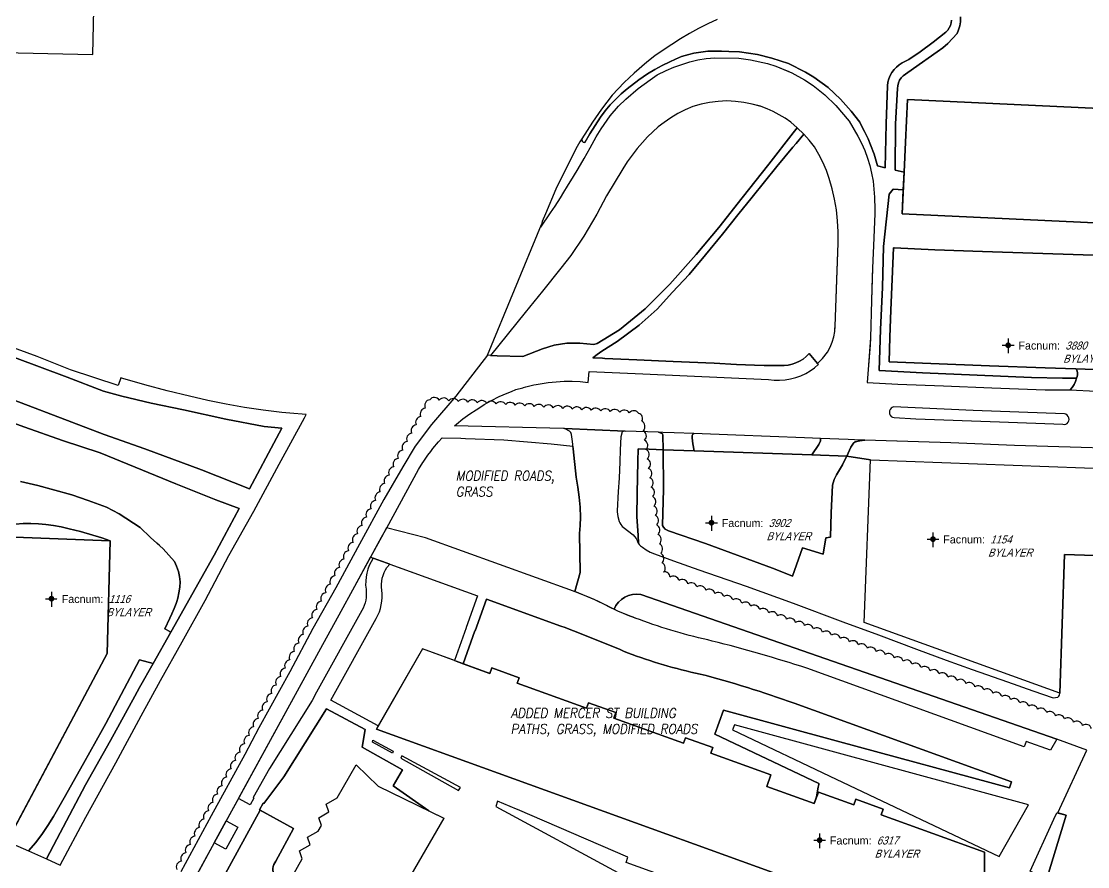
# Model space of a CAD drawing. Header units: inches. Extents: x 1273557 to 1282364, y 239587 to 246310.
# Drawn here: x 1274271 to 1274831, y 242352 to 242795 of the extents above; entities that cross this region are included whole.
import ezdxf
from ezdxf.enums import TextEntityAlignment as Align

# ---------------------------------------------------------------- set-up
doc = ezdxf.new("R2010")
doc.units = ezdxf.units.IN
doc.header["$MEASUREMENT"] = 0
doc.linetypes.add('DASHED2', pattern=[0.375, 0.25, -0.125])
doc.layers.add('BLDG-DATA', color=159, linetype='DASHED2', lineweight=30)
doc.layers.add('BLDG-NONUW-NOTUSED', color=5, linetype='Continuous', lineweight=30)
for name, color, linetype in [('BLDG-UW', 231, 'Continuous'), ('GRASS', 3, 'Continuous'), ('PATH', 253, 'Continuous'), ('PATH-ISLAND', 252, 'Continuous'), ('PRKG-DATA', 255, 'Continuous'), ('PRKG-UW', 6, 'Continuous'), ('REV-2013', 1, 'Continuous'), ('STREET-NONUW', 4, 'Continuous'), ('STREET-NONUW-ISLAND', 139, 'Continuous'), ('STREET-UW', 50, 'Continuous')]:
    doc.layers.add(name, color=color, linetype=linetype)
doc.styles.add('Revisions', font='simplex.shx', dxfattribs={"width": 0.9, "oblique": 10, "height": 25})
doc.styles.add('SS_LITE', font='FRABK.TTF', dxfattribs={"height": 16})

# ---------------------------------------------------------------- blocks, each defined once
blk = doc.blocks.new('*U1')
for p, q in [((-3.08, 0), (3.08, 0)), ((0, 3.55), (0, -4.2))]:
    blk.add_line(p, q)
at = {"const_width": 1.5}
blk.add_lwpolyline([(-0.75, 0, 1), (0.75, 0, 1)], format="xyb", close=True, dxfattribs=at)
at = {"layer": 'BLDG-DATA', "color": 1, "style": 'SS_LITE'}
blk.add_text('Facnum:', height=4.2, dxfattribs=at).set_placement((27.26, -2.25), align=Align.RIGHT)
at = {"layer": 'BLDG-DATA', "color": 7, "style": 'SS_LITE', "oblique": 20, "width": 0.9, "flags": 8}
for tag, p in [('FACNUM', (29.98, -2.25)), ('OBJECT', (28.84, -9.16))]:
    blk.add_attdef(tag, p, '', height=4.2, dxfattribs=at)
blk = doc.blocks.new('*U8')
for p, q in [((-3.08, 0), (3.08, 0)), ((0, 3.55), (0, -4.2))]:
    blk.add_line(p, q)
at = {"const_width": 1.5}
blk.add_lwpolyline([(-0.75, 0, 1), (0.75, 0, 1)], format="xyb", close=True, dxfattribs=at)
at = {"layer": 'PRKG-DATA', "color": 1, "style": 'SS_LITE'}
blk.add_text('Facnum:', height=4.2, dxfattribs=at).set_placement((27.26, -2.25), align=Align.RIGHT)
at = {"layer": 'PRKG-DATA', "color": 7, "style": 'SS_LITE', "oblique": 20, "width": 0.9, "flags": 8}
for tag, p in [('FACNUM', (29.98, -2.25)), ('OBJECT', (28.84, -9.16))]:
    blk.add_attdef(tag, p, '', height=4.2, dxfattribs=at)

msp = doc.modelspace()

# ---------------------------------------------------------------- linework, layer by layer
msp.add_lwpolyline([(1274689.68, 242365.72, -1), (1274691.18, 242365.72, -1)], format="xyb", close=True)
at = {"layer": 'BLDG-NONUW-NOTUSED'}
msp.add_lwpolyline([(1274258.55, 242827.58), (1274258.53, 242826.65), (1274254.95, 242826.73), (1274254.21, 242793.08), (1274253.9, 242779.11), (1274309.03, 242777.89), (1274310.07, 242825.1), (1274306.2, 242825.18), (1274307.03, 242863.11), (1274310.89, 242863.03), (1274310.94, 242865.22), (1274311.57, 242894.07), (1274307.74, 242894.16), (1274308, 242906.16), (1274248.92, 242907.46), (1274247.98, 242864.66), (1274247.97, 242864), (1274247.17, 242827.83)], close=True, dxfattribs=at)
at = {"layer": 'BLDG-UW'}
msp.add_lwpolyline([(1274848.57, 242749.07), (1274736.5, 242754.24), (1274735.47, 242731.96), (1274734.74, 242716.16), (1274733.74, 242694.3), (1274846, 242689.12)], dxfattribs=at)
for points in [[(1274717.1, 242565.24), (1274885.54, 242558.92), (1274883.51, 242504.59), (1274880.69, 242429.71), (1274880.38, 242421.25), (1274847.84, 242432.44), (1274850.53, 242514.5), (1274818.87, 242515.54), (1274816.5, 242442.91), (1274713.9, 242479.94), (1274717.1, 242565.24)], [(1274318.16, 242522.85), (1274268.11, 242524.7), (1274267.69, 242508.16), (1274267.05, 242482.58), (1274264.58, 242384.17), (1274264.1, 242365.06), (1274316.51, 242463.72)]]:
    msp.add_lwpolyline(points, close=True, dxfattribs=at)
at = {"layer": 'BLDG-UW', "flags": 128}
msp.add_lwpolyline([(1274722.72, 242379.08), (1274723.78, 242382.01), (1274709.41, 242387.2), (1274708.35, 242384.27), (1274689.78, 242390.98), (1274687.59, 242384.89), (1274662.69, 242393.88), (1274664.89, 242399.97), (1274633.3, 242411.37), (1274634.36, 242414.3), (1274619.99, 242419.49), (1274618.93, 242416.56), (1274582.4, 242429.75), (1274583.46, 242432.68), (1274569.09, 242437.87), (1274568.03, 242434.94), (1274531.72, 242448.05), (1274532.78, 242450.98), (1274518.41, 242456.17), (1274517.35, 242453.25), (1274481.94, 242466.03), (1274457.8, 242423.98), (1274777.19, 242308.64), (1274777.02, 242359.47)], close=True, dxfattribs=at)
msp.add_lwpolyline([(1274413.89, 242347.23), (1274418.89, 242355.95), (1274417.45, 242360.14), (1274423, 242363.36), (1274421.7, 242367.23), (1274427.2, 242370.43), (1274428.93, 242373.44), (1274427.55, 242377.43), (1274432.92, 242380.54), (1274431.51, 242384.64), (1274437.28, 242387.99), (1274447.15, 242405.18), (1274458.78, 242393.99), (1274493.14, 242377.33), (1274464.34, 242327.16)], dxfattribs=at)
at = {"layer": 'GRASS'}
for points in [[(1274636.72, 242796.22), (1274631.74, 242794), (1274626.85, 242791.57), (1274622.07, 242788.94), (1274617.41, 242786.11), (1274612.87, 242783.09), (1274608.36, 242780.22), (1274603.97, 242777.16), (1274599.73, 242773.92), (1274593.09, 242768.18), (1274587.87, 242763.13), (1274581.49, 242756.56), (1274575.97, 242749.25), (1274571.27, 242742.47), (1274565.61, 242733.68), (1274565.6, 242733.44), (1274565.83, 242732.44), (1274566.26, 242731.87), (1274567.27, 242731.81), (1274569.8, 242736.34), (1274575.42, 242745.07), (1274577.88, 242748.33), (1274580.53, 242751.45), (1274586.32, 242757.22), (1274589.45, 242759.85), (1274595.49, 242764.62), (1274600.15, 242767.73), (1274603.94, 242770.03), (1274607.83, 242772.15), (1274611.81, 242774.1), (1274614.87, 242775.53), (1274618.01, 242776.77), (1274621.72, 242777.94), (1274624.5, 242778.64), (1274631.72, 242779.7), (1274639.02, 242779.69), (1274642.86, 242779.5), (1274648.33, 242779.22), (1274657.75, 242777.9), (1274665.29, 242775.92), (1274674.15, 242773.1), (1274683.01, 242768.67), (1274687.44, 242766.03), (1274694.98, 242760.57), (1274701.38, 242754.45), (1274707.06, 242748.09), (1274711.46, 242742.41), (1274712.74, 242739.84), (1274713.94, 242737.43), (1274715.84, 242733.61), (1274717.22, 242730.54), (1274719.02, 242725.7), (1274720.79, 242719.43), (1274724.88, 242718.47), (1274725.29, 242741.51), (1274726, 242761.53), (1274726.28, 242763.37), (1274726.78, 242765.15), (1274727.5, 242766.87), (1274728.41, 242768.48), (1274729.52, 242769.97), (1274730.8, 242771.32), (1274732.23, 242772.49), (1274733.8, 242773.49), (1274737.34, 242775.19), (1274743.25, 242779.33), (1274750.05, 242784.39), (1274756.71, 242789.63), (1274757.68, 242790.66), (1274758.47, 242791.83), (1274759.06, 242793.11), (1274759.44, 242794.48), (1274759.6, 242795.89)], [(1274764.41, 242797.66), (1274764.3, 242795.02), (1274763.96, 242792.92), (1274763.37, 242790.88), (1274762.55, 242788.92), (1274760.25, 242786.23), (1274757.75, 242783.73), (1274755.06, 242781.43), (1274752.19, 242779.35), (1274739.77, 242770.52), (1274735.45, 242767.6), (1274734.24, 242766.71), (1274733.2, 242765.62), (1274732.38, 242764.36), (1274731.79, 242762.97), (1274731.46, 242761.5), (1274731.39, 242759.99), (1274730.28, 242741.58), (1274730.08, 242717.25), (1274734.74, 242716.16), (1274735.47, 242731.96), (1274736.5, 242754.24), (1274848.57, 242749.07)], [(1274846, 242689.12), (1274733.74, 242694.3), (1274734.31, 242706.82), (1274729.04, 242707.19), (1274726.91, 242704.7), (1274723.95, 242677.2), (1274723.4, 242655.75), (1274722.4, 242633.65), (1274721.74, 242612.2), (1274744.37, 242610.98), (1274773.04, 242609.74), (1274801.71, 242608.5), (1274817.89, 242608.16), (1274825.23, 242608.14), (1274825.64, 242608.98), (1274825.85, 242609.89), (1274825.86, 242610.82), (1274825.66, 242611.73), (1274825.26, 242612.58), (1274824.96, 242612.96), (1274808.88, 242613.51), (1274779.53, 242614.6), (1274748.8, 242615.86), (1274726.93, 242616.73), (1274727.26, 242629.53), (1274727.76, 242643.79), (1274728.45, 242660.06), (1274729.14, 242676.49), (1274729.62, 242676.48), (1274750.96, 242675.47), (1274775.99, 242674.6), (1274828.79, 242672.88), (1274845.28, 242672.33)], [(1274250.56, 242602.97), (1274315.01, 242578.57), (1274336.21, 242571.12), (1274366.07, 242559.93), (1274391.21, 242550.1), (1274405.31, 242576.71), (1274408.24, 242581.88), (1274398.95, 242582.79), (1274378.86, 242586.55), (1274356.63, 242591.54), (1274339.55, 242595.02), (1274324.2, 242598.58), (1274314.66, 242601.36), (1274295.61, 242608.55), (1274254.57, 242623.79)], [(1274271.08, 242553.9), (1274280.13, 242551.76), (1274289.13, 242549.41), (1274298.07, 242546.87), (1274306.57, 242543.94), (1274316.26, 242540.48), (1274322.9, 242536.88), (1274333.85, 242529.71), (1274339.27, 242524.45), (1274342.63, 242521.56), (1274345.85, 242518.51), (1274348.91, 242515.3), (1274351.81, 242511.95), (1274353, 242509.41), (1274353.9, 242506.77), (1274354.53, 242504.05), (1274354.85, 242501.28), (1274354.61, 242498.41), (1274354.17, 242495.55), (1274353.53, 242492.72), (1274353.01, 242490.97), (1274352.7, 242489.93), (1274351.68, 242487.19), (1274350.47, 242484.53), (1274349.35, 242482.13), (1274346.77, 242476.62), (1274349.41, 242475.14), (1274349.93, 242474.85), (1274372.76, 242515.27), (1274385.76, 242539.81), (1274373.55, 242544.34), (1274352.58, 242552.64), (1274331.19, 242561.5), (1274312.79, 242568.89), (1274293.04, 242575.49), (1274273.36, 242582.32), (1274253.76, 242589.38)], [(1274268.11, 242524.7), (1274318.16, 242522.85), (1274313.69, 242524.4), (1274302.49, 242527.65), (1274296.51, 242529.12), (1274292.36, 242530.08), (1274288.28, 242530.85), (1274284.42, 242531.29), (1274280.42, 242531.71), (1274276.4, 242531.9), (1274272.37, 242531.85), (1274268.35, 242531.56)]]:
    msp.add_lwpolyline(points, dxfattribs=at)
for points in [[(1274649.84, 242702.71), (1274663.78, 242720.32), (1274676.57, 242736.82), (1274678.67, 242739.5), (1274678.67, 242739.5), (1274675.31, 242742.45), (1274672.35, 242744.46), (1274669.27, 242746.3), (1274666.09, 242747.97), (1274662.83, 242749.45), (1274659.48, 242750.74), (1274655.11, 242751.86), (1274650.69, 242752.71), (1274646.23, 242753.29), (1274641.75, 242753.61), (1274637.23, 242753.29), (1274632.73, 242752.68), (1274628.28, 242751.77), (1274623.89, 242750.58), (1274619.92, 242748.89), (1274616.07, 242746.95), (1274612.36, 242744.75), (1274608.79, 242742.31), (1274605.74, 242739.93), (1274602.84, 242737.38), (1274600.09, 242734.67), (1274597.49, 242731.81), (1274594.67, 242728.55), (1274592, 242725.15), (1274589.51, 242721.63), (1274587.19, 242717.99), (1274578.67, 242703.68), (1274573.47, 242694.22), (1274566.7, 242682.56), (1274559.88, 242672.51), (1274554.64, 242665.73), (1274545, 242653.68), (1274535.83, 242642.52), (1274517.63, 242620.03), (1274521.26, 242619.79), (1274534.65, 242619.48), (1274545.07, 242623.43), (1274551.19, 242625.39), (1274557.79, 242626.52), (1274564.51, 242626.39), (1274571.86, 242625.81), (1274573.77, 242626.27), (1274585.45, 242633.45), (1274598.91, 242644.42), (1274611.91, 242657.45), (1274625.67, 242673.01), (1274637.63, 242687.12)], [(1274700.11, 242679), (1274700.13, 242684.84), (1274699.83, 242690.66), (1274699.22, 242696.45), (1274698.33, 242701.98), (1274697.1, 242707.43), (1274695.53, 242712.8), (1274693.97, 242717.12), (1274692.14, 242721.34), (1274690.07, 242725.44), (1274687.74, 242729.41), (1274684.93, 242732.95), (1274682.09, 242736.11), (1274678.13, 242731.27), (1274676.44, 242729.24), (1274667.96, 242719.09), (1274655.12, 242703.03), (1274647.44, 242693.81), (1274639.4, 242683.68), (1274630.54, 242672.83), (1274621.91, 242662.54), (1274613.31, 242653.24), (1274605.2, 242644.35), (1274595.69, 242635.92), (1274584.12, 242627.38), (1274576.1, 242622.25), (1274573.63, 242620.59), (1274571.42, 242618.79), (1274572.24, 242618.76), (1274576.54, 242618.58), (1274577.72, 242618.49), (1274594.43, 242617.65), (1274613.51, 242616.83), (1274635.06, 242615.96), (1274646.75, 242615.26), (1274656.18, 242614.88), (1274661.35, 242614.73), (1274666.55, 242614.67), (1274671.75, 242614.71), (1274673.88, 242614.93), (1274675.98, 242615.39), (1274678.01, 242616.08), (1274679.94, 242617.01), (1274681.76, 242618.15), (1274683.44, 242619.49), (1274684.95, 242621.01), (1274689.34, 242615.77), (1274690.23, 242616.73), (1274691.95, 242618.35), (1274694.56, 242621.83), (1274695.94, 242624.37), (1274697.04, 242627), (1274697.86, 242629.74), (1274698.37, 242632.55), (1274698.58, 242635.4)], [(1274820.95, 242588.04), (1274820.42, 242588.68), (1274819.72, 242589.14), (1274818.93, 242589.38), (1274771.09, 242591.21), (1274729.22, 242593), (1274728.58, 242592.77), (1274727.92, 242592.33), (1274727.42, 242591.72), (1274727.13, 242590.97), (1274727.09, 242590.18), (1274727.19, 242589.39), (1274727.52, 242588.67), (1274728.04, 242588.07), (1274728.71, 242587.65), (1274729.48, 242587.44), (1274740.93, 242586.78), (1274784.91, 242585.28), (1274818.06, 242583.92), (1274818.86, 242583.84), (1274819.64, 242584.01), (1274820.34, 242584.39), (1274820.9, 242584.96), (1274821.26, 242585.67), (1274821.4, 242586.46), (1274821.29, 242587.28)], [(1274717.1, 242565.24), (1274704.64, 242567.27), (1274704.62, 242567.08), (1274702.47, 242562.71), (1274699.35, 242557.47), (1274698.05, 242554.92), (1274697.17, 242551.95), (1274696.51, 242537.48), (1274696.18, 242524.61), (1274693.66, 242524.4), (1274692.3, 242515.72), (1274681.41, 242519.06), (1274676.15, 242504.22), (1274666.24, 242508.25), (1274665.64, 242508.46), (1274630.6, 242521.45), (1274611.21, 242527.97), (1274609.44, 242528.81), (1274608.53, 242529.86), (1274608.02, 242530.76), (1274608.5, 242549.9), (1274608.26, 242570.57), (1274600.95, 242570.88), (1274595.13, 242571.11), (1274595.09, 242564.32), (1274594.75, 242547.71), (1274594.5, 242535.31), (1274595.27, 242525.8), (1274595.41, 242521.3), (1274595.67, 242520.92), (1274596.5, 242520.13), (1274597.48, 242519.53), (1274599.43, 242518.05), (1274601.55, 242516.84), (1274603.8, 242515.91), (1274613.71, 242512.36), (1274627.12, 242507.62), (1274651.85, 242498.98), (1274676.51, 242490.11), (1274702.64, 242480.3), (1274721.26, 242473.51), (1274741.37, 242465.94), (1274756.93, 242460.2), (1274770.56, 242455.25), (1274788.96, 242448.84), (1274802.3, 242444.12), (1274812.95, 242440.43), (1274815.54, 242440.7), (1274816.03, 242441.2), (1274816.39, 242441.87), (1274816.5, 242442.91), (1274713.9, 242479.94)], [(1274304.05, 242405.89), (1274293.88, 242387.98), (1274291.21, 242383), (1274288.36, 242378.14), (1274285.35, 242373.4), (1274282.17, 242368.79), (1274278.83, 242364.34), (1274275.48, 242360.33), (1274275.26, 242360.08), (1274284.67, 242355.88), (1274290.06, 242366.19), (1274305.22, 242394.76), (1274318.2, 242417.97), (1274331.06, 242441.27), (1274333.55, 242445.85), (1274340.61, 242458.34), (1274333.56, 242460.41), (1274315.85, 242426.93), (1274314.12, 242423.82)], [(1274784.65, 242357.25), (1274784.65, 242357.25), (1274784.65, 242357.25), (1274800.12, 242384.2), (1274700.41, 242411.35), (1274645.71, 242426.25), (1274644.74, 242423.57), (1274699.19, 242397.75)], [(1274455.86, 242417.22), (1274456.03, 242418.16), (1274466.69, 242412.39), (1274466.31, 242411.32)], [(1274470.72, 242408.83), (1274500.98, 242391.74), (1274501.91, 242393.37), (1274471.14, 242409.99)], [(1274589.82, 242356.76), (1274531.82, 242381.76), (1274531.31, 242381.97), (1274521.47, 242386.21), (1274520.44, 242383.35), (1274586.53, 242347.65), (1274617.6, 242336.43), (1274619.91, 242342.81), (1274618.5, 242343.32), (1274588.84, 242354.03)], [(1274379.04, 242375.86), (1274385.11, 242372.54), (1274378.82, 242360.96), (1274372.71, 242364.31)]]:
    msp.add_lwpolyline(points, close=True, dxfattribs=at)
for points in [[(1274463.2, 242529.56), (1274463.26, 242529.67), (1274480, 242560.26), (1274482.21, 242563.85), (1274482.32, 242564.03), (1274484.82, 242567.69), (1274486.31, 242569.65), (1274486.31, 242569.65), (1274487.5, 242571.22), (1274490.35, 242574.62), (1274492.32, 242576.76), (1274502.15, 242576.56), (1274504.52, 242576.51), (1274524.67, 242575.67), (1274549.55, 242573.64), (1274561, 242572.37), (1274561.1, 242571.01), (1274562.63, 242556.2), (1274563.58, 242550.99), (1274564.29, 242545.75), (1274564.76, 242540.49), (1274565, 242535.22), (1274564.69, 242530.9), (1274564.46, 242526.55), (1274564.78, 242506.22), (1274561.96, 242496.13, 0.00121), (1274561.26, 242496.39), (1274522.46, 242510.4), (1274483.66, 242524.41)], [(1274456.15, 242513.61, 0.183088), (1274452.38, 242497.45, -0.161789), (1274450.25, 242486.23), (1274426.32, 242443.32), (1274424.13, 242438.99), (1274401.8, 242403.33), (1274393.08, 242388.06), (1274393.51, 242387.82), (1274391.59, 242384.31), (1274385.5, 242387.64), (1274420.47, 242451.49), (1274429.76, 242468.45), (1274438.27, 242484), (1274446.51, 242499.06), (1274454.75, 242514.12)], [(1274510.9, 242493.84), (1274504.9, 242477.22), (1274505, 242477.19), (1274498.77, 242459.95), (1274481.94, 242466.03), (1274458.79, 242425.7), (1274433.9, 242439.18), (1274457.77, 242481.99, 0.161789), (1274460.61, 242496.93, -0.18134), (1274463.34, 242508.85), (1274464.89, 242510.46)], [(1274811.61, 242412.94), (1274798.86, 242417.55), (1274797.84, 242414.73), (1274683.65, 242455.96, 0.015393), (1274634.12, 242470.22, -0.035555), (1274595.92, 242481.44, -0.028462), (1274582.54, 242486.87, -0.355635), (1274596.54, 242494.58), (1274814.9, 242418.68)], [(1274677.03, 242437.62, 0.022422), (1274627.69, 242452.87, -0.038082), (1274589.68, 242464.02, 0.011001), (1274554.64, 242478.05), (1274515.6, 242492.14), (1274509.6, 242475.52), (1274509.5, 242475.56), (1274503.28, 242458.33), (1274517.35, 242453.25), (1274518.41, 242456.17), (1274532.78, 242450.98), (1274531.72, 242448.05), (1274568.03, 242434.94), (1274569.09, 242437.87), (1274583.46, 242432.68), (1274582.4, 242429.75), (1274618.93, 242416.56), (1274619.99, 242419.49), (1274634.36, 242414.3), (1274633.3, 242411.37), (1274664.89, 242399.97), (1274662.69, 242393.88), (1274687.59, 242384.89), (1274688.88, 242388.47), (1274689.76, 242393.61), (1274689.99, 242394.93), (1274690.08, 242395.44), (1274635.43, 242421.34), (1274640.01, 242434.02), (1274701, 242417.41), (1274790.05, 242393.16), (1274791.21, 242396.39)], [(1274800.91, 242349.55), (1274813.4, 242376.68), (1274815, 242380.15), (1274819.85, 242378.83), (1274807.39, 242338.09, 0.109348), (1274805.34, 242312.24), (1274806.46, 242304.22), (1274785.69, 242311.73), (1274802.71, 242348.69)]]:
    msp.add_lwpolyline(points, format="xyb", close=True, dxfattribs=at)
msp.add_lwpolyline([(1274413.89, 242347.23), (1274418.89, 242355.95), (1274417.45, 242360.14), (1274423, 242363.36), (1274421.7, 242367.23), (1274427.2, 242370.43), (1274428.93, 242373.44), (1274427.55, 242377.43), (1274432.92, 242380.54), (1274431.51, 242384.64), (1274437.28, 242387.99), (1274447.15, 242405.18), (1274458.78, 242393.99), (1274485.41, 242381.08), (1274466.64, 242394.3), (1274471.45, 242402.67), (1274450.32, 242414.6), (1274451.94, 242423.75), (1274431.64, 242434.72), (1274409.27, 242398.99), (1274398.78, 242384.94), (1274398.34, 242385.18), (1274396.42, 242381.67), (1274414.4, 242371.83), (1274405.08, 242354.79), (1274404.05, 242352.92, 0.452991), (1274406.8, 242345.91)], format="xyb", dxfattribs=at)
at = {"layer": 'PATH'}
for points in [[(1274759.6, 242795.89), (1274759.44, 242794.48), (1274759.06, 242793.11), (1274758.47, 242791.83), (1274757.68, 242790.66), (1274756.71, 242789.63), (1274750.05, 242784.39), (1274743.25, 242779.33), (1274737.34, 242775.19), (1274733.8, 242773.49), (1274732.23, 242772.49), (1274730.8, 242771.32), (1274729.52, 242769.97), (1274728.41, 242768.48), (1274727.5, 242766.87), (1274726.78, 242765.15), (1274726.28, 242763.37), (1274726, 242761.53), (1274725.29, 242741.51), (1274724.88, 242718.47), (1274720.79, 242719.43), (1274719.02, 242725.7), (1274717.22, 242730.54), (1274715.84, 242733.61), (1274713.94, 242737.43), (1274712.74, 242739.84), (1274711.46, 242742.41), (1274707.06, 242748.09), (1274701.38, 242754.45), (1274694.98, 242760.57), (1274687.44, 242766.03), (1274683.01, 242768.67), (1274674.15, 242773.1), (1274665.29, 242775.92), (1274657.75, 242777.9), (1274648.33, 242779.22), (1274642.86, 242779.5), (1274639.02, 242779.69), (1274631.72, 242779.7), (1274624.5, 242778.64), (1274621.72, 242777.94), (1274618.01, 242776.77), (1274614.87, 242775.53), (1274611.81, 242774.1), (1274607.83, 242772.15), (1274603.94, 242770.03), (1274600.15, 242767.73), (1274595.49, 242764.62), (1274589.45, 242759.85), (1274586.32, 242757.22), (1274580.53, 242751.45), (1274577.88, 242748.33), (1274575.42, 242745.07), (1274569.8, 242736.34), (1274567.27, 242731.81), (1274566.26, 242731.87), (1274565.83, 242732.44), (1274565.56, 242733.61), (1274564.62, 242732.15), (1274562.57, 242728.43), (1274552.02, 242707.25), (1274546.5, 242694.27), (1274544.8, 242690.27), (1274544.11, 242687.24), (1274549.2, 242694.85), (1274551.57, 242698.4), (1274554.44, 242702.68), (1274556.25, 242705.64), (1274558.17, 242708.79), (1274561.33, 242713.97), (1274563.7, 242717.86), (1274566.93, 242723.41), (1274570.09, 242729.01), (1274573.16, 242734.65), (1274575.75, 242738.91), (1274580.44, 242745.64), (1274584.85, 242750.77), (1274588.8, 242754.47), (1274595.26, 242760.01), (1274601.46, 242764.57), (1274605.17, 242767.21), (1274609.89, 242769.52), (1274613.93, 242771.23), (1274622.27, 242773.99), (1274626.55, 242775.03), (1274630.87, 242775.83), (1274635.53, 242776.16), (1274648.03, 242775.89), (1274654.14, 242775.06), (1274663.13, 242773.1), (1274667.45, 242771.74), (1274675.82, 242768.28), (1274682.52, 242764.65), (1274687.01, 242761.63), (1274693.24, 242756.73), (1274698.92, 242751.23), (1274705.97, 242742.84), (1274710.57, 242735.04), (1274712.47, 242731.33), (1274714.14, 242727.51), (1274715.58, 242723.6), (1274716.79, 242719.62), (1274717.75, 242715.57), (1274718.47, 242711.46), (1274718.94, 242707.33), (1274719.21, 242703.08), (1274719.38, 242696.5), (1274719.39, 242694.53), (1274718.94, 242681.67), (1274718.17, 242665.77), (1274717.64, 242648.8), (1274717.15, 242629.32), (1274716, 242612.63), (1274715.85, 242612.63), (1274715.36, 242605.88), (1274731.48, 242605), (1274755.51, 242604.07), (1274780.85, 242603.11), (1274808.76, 242602), (1274821.85, 242601.94), (1274823.01, 242603.29), (1274823.98, 242604.8), (1274824.72, 242606.42), (1274825.23, 242608.14), (1274817.89, 242608.16), (1274801.71, 242608.5), (1274773.04, 242609.74), (1274744.37, 242610.98), (1274721.74, 242612.2), (1274722.4, 242633.65), (1274723.4, 242655.75), (1274723.95, 242677.2), (1274726.91, 242704.7), (1274729.04, 242707.19), (1274734.31, 242706.82), (1274734.74, 242716.16), (1274730.08, 242717.25), (1274730.28, 242741.58), (1274731.39, 242759.99), (1274731.46, 242761.5), (1274731.79, 242762.97), (1274732.38, 242764.36), (1274733.2, 242765.62), (1274734.24, 242766.71), (1274735.45, 242767.6), (1274739.77, 242770.52), (1274752.19, 242779.35), (1274755.06, 242781.43), (1274757.75, 242783.73), (1274760.25, 242786.23), (1274762.55, 242788.92), (1274763.37, 242790.88), (1274763.96, 242792.92), (1274764.3, 242795.02), (1274764.41, 242797.66)], [(1274335.53, 242296.23), (1274366.68, 242353.29), (1274420.47, 242451.49), (1274429.76, 242468.45), (1274438.27, 242484), (1274446.51, 242499.06), (1274460.57, 242524.76), (1274463.26, 242529.67), (1274480, 242560.26), (1274482.21, 242563.85), (1274482.32, 242564.03), (1274484.82, 242567.69), (1274486.31, 242569.65), (1274486.31, 242569.65), (1274487.5, 242571.22), (1274490.35, 242574.62), (1274492.32, 242576.76), (1274502.15, 242576.56), (1274504.52, 242576.51), (1274524.67, 242575.67), (1274549.55, 242573.64), (1274561, 242572.37), (1274560.91, 242573.54), (1274560.6, 242576.07), (1274560.18, 242578.58), (1274559.8, 242579.54), (1274559.2, 242580.37), (1274556.47, 242581.67), (1274556.02, 242581.7), (1274498.84, 242583.06), (1274499.82, 242583.93), (1274503.27, 242586.72), (1274506.85, 242589.34), (1274510.19, 242591.54), (1274510.48, 242591.73), (1274514.34, 242594.22), (1274518.26, 242596.45), (1274522.29, 242598.47), (1274526.43, 242600.26), (1274528.75, 242601.12), (1274531.03, 242602.12), (1274534.65, 242603.07), (1274534.96, 242603.17), (1274536.24, 242603.49), (1274540.37, 242604.58), (1274541.67, 242604.73), (1274543.75, 242605.14), (1274547.93, 242605.8), (1274552.14, 242606.24), (1274556.37, 242606.47), (1274560.61, 242606.48), (1274564.84, 242606.27), (1274569.05, 242605.85), (1274569.52, 242611.62), (1274597.66, 242610.37), (1274663.69, 242607.43), (1274666.55, 242607.14), (1274669.42, 242607.09), (1274672.28, 242607.29), (1274675.12, 242607.73), (1274677.9, 242608.42), (1274680.62, 242609.35), (1274683.25, 242610.5), (1274685.54, 242611.89), (1274687.71, 242613.46), (1274689.75, 242615.19), (1274689.82, 242615.27), (1274689.34, 242615.77), (1274689.34, 242615.77), (1274684.95, 242621.01), (1274683.44, 242619.49), (1274681.76, 242618.15), (1274679.94, 242617.01), (1274678.01, 242616.08), (1274675.98, 242615.39), (1274673.88, 242614.93), (1274671.75, 242614.71), (1274666.55, 242614.67), (1274661.35, 242614.73), (1274656.18, 242614.88), (1274646.75, 242615.26), (1274635.06, 242615.96), (1274613.51, 242616.83), (1274594.43, 242617.65), (1274577.72, 242618.49), (1274576.54, 242618.58), (1274572.24, 242618.76), (1274571.42, 242618.79), (1274573.63, 242620.59), (1274576.1, 242622.25), (1274584.12, 242627.38), (1274595.69, 242635.92), (1274605.2, 242644.35), (1274613.31, 242653.24), (1274621.91, 242662.54), (1274630.54, 242672.83), (1274639.4, 242683.68), (1274647.44, 242693.81), (1274655.12, 242703.03), (1274667.96, 242719.09), (1274676.44, 242729.24), (1274678.13, 242731.27), (1274682.09, 242736.11), (1274678.67, 242739.5), (1274676.57, 242736.82), (1274663.78, 242720.32), (1274649.84, 242702.71), (1274637.63, 242687.12), (1274625.67, 242673.01), (1274611.91, 242657.45), (1274598.91, 242644.42), (1274585.45, 242633.45), (1274573.77, 242626.27), (1274571.86, 242625.81), (1274564.51, 242626.39), (1274557.79, 242626.52), (1274551.19, 242625.39), (1274545.07, 242623.43), (1274534.65, 242619.48), (1274521.26, 242619.79), (1274517.63, 242620.03), (1274516.1, 242620.13), (1274499.47, 242598.72), (1274486.72, 242583.77), (1274478.16, 242572.42), (1274471.67, 242561.64), (1274461.69, 242544.49), (1274449.01, 242520.96), (1274436.53, 242498.06), (1274424.47, 242476.71), (1274412.37, 242454.02), (1274396.08, 242424.72), (1274388.71, 242410.61), (1274371.06, 242378.46), (1274355.2, 242349.05)], [(1274253.76, 242589.38), (1274273.36, 242582.32), (1274293.04, 242575.49), (1274312.79, 242568.89), (1274331.19, 242561.5), (1274352.58, 242552.64), (1274373.55, 242544.34), (1274385.76, 242539.81), (1274372.76, 242515.27), (1274349.93, 242474.85), (1274340.61, 242458.34), (1274333.55, 242445.85), (1274331.06, 242441.27), (1274318.2, 242417.97), (1274305.22, 242394.76), (1274290.06, 242366.19), (1274284.67, 242355.88), (1274291.83, 242352.68), (1274305.25, 242377.77), (1274321.15, 242406.26), (1274334.38, 242430.97), (1274344.52, 242449.44), (1274355.89, 242469.73), (1274367.99, 242491.49), (1274380.42, 242515.02), (1274393.43, 242538.33), (1274406.75, 242562.94), (1274420.07, 242587.36), (1274421, 242588.98), (1274412.47, 242589.78), (1274408.11, 242590.18), (1274398.34, 242591.33), (1274388.61, 242592.76), (1274378.93, 242594.47), (1274369.3, 242596.45), (1274359.73, 242598.71), (1274347.98, 242601.49), (1274336.31, 242604.59), (1274324.72, 242607.99), (1274323.72, 242608.36), (1274322.22, 242604.26), (1274297.26, 242612.54), (1274279.73, 242619.39), (1274262.11, 242626.02)], [(1274839.44, 242571.42), (1274827.65, 242571.67), (1274792.77, 242572.81), (1274759.33, 242574.18), (1274714.11, 242575.6), (1274711.46, 242575.26), (1274709.08, 242574.63), (1274708.24, 242573.93), (1274706.9, 242571.9), (1274704.71, 242567.27), (1274704.71, 242567.27), (1274704.71, 242567.26), (1274717.1, 242565.24), (1274717.1, 242565.24), (1274885.54, 242558.92)], [(1274373.81, 242339.31), (1274396.86, 242381.43), (1274396.42, 242381.67), (1274398.34, 242385.18), (1274398.78, 242384.94), (1274409.27, 242398.99), (1274431.64, 242434.72), (1274451.94, 242423.75), (1274450.32, 242414.6), (1274471.45, 242402.67), (1274466.64, 242394.3), (1274485.41, 242381.08), (1274493.14, 242377.33), (1274472.09, 242340.67)]]:
    msp.add_lwpolyline(points, dxfattribs=at)
for points in [[(1274608.11, 242578.2), (1274607.92, 242578.84), (1274607.2, 242579.26), (1274605.85, 242579.69), (1274588.41, 242580.37), (1274586.86, 242579.97), (1274586.09, 242577.33), (1274585.69, 242570.57), (1274585.52, 242564.28), (1274585.15, 242555.58), (1274584.68, 242548.6), (1274584.23, 242538.53), (1274584.27, 242538.02), (1274584.6, 242535.47), (1274585.16, 242532.97), (1274585.54, 242532.17), (1274586.03, 242531.35), (1274586.61, 242530.59), (1274587.26, 242529.89), (1274592.5, 242525.99), (1274593.37, 242525.09), (1274594.08, 242524.05), (1274594.6, 242522.92), (1274595.03, 242521.86), (1274595.27, 242521.5), (1274595.4, 242521.59), (1274595.27, 242525.8), (1274594.5, 242535.31), (1274594.75, 242547.71), (1274595.09, 242564.32), (1274595.13, 242571.11), (1274600.95, 242570.88), (1274608.26, 242570.57)], [(1274690.08, 242573.35), (1274690.86, 242575.19), (1274690.94, 242575.95), (1274690.82, 242576.46), (1274682.49, 242576.78), (1274646.52, 242578.28), (1274624.5, 242579.02), (1274623.86, 242578.74), (1274623.56, 242578.01), (1274623.49, 242576.8), (1274623.98, 242573.72), (1274624.57, 242570.02), (1274686.36, 242567.9)]]:
    msp.add_lwpolyline(points, close=True, dxfattribs=at)
for points in [[(1274800.91, 242349.55), (1274813.4, 242376.68), (1274815, 242380.15), (1274815.49, 242380.01), (1274830.67, 242412.99), (1274814.9, 242418.68), (1274811.61, 242412.94), (1274798.86, 242417.55), (1274797.84, 242414.73), (1274683.65, 242455.96, 0.015393), (1274634.12, 242470.22, -0.035555), (1274595.92, 242481.44, -0.037203), (1274578.56, 242488.84, 0.030564), (1274561.26, 242496.39), (1274522.46, 242510.4), (1274483.66, 242524.41), (1274463.2, 242529.56), (1274460.57, 242524.76), (1274454.75, 242514.12), (1274510.9, 242493.84), (1274504.9, 242477.22), (1274505, 242477.19), (1274498.77, 242459.95), (1274503.28, 242458.33), (1274509.5, 242475.56), (1274509.6, 242475.52), (1274515.6, 242492.14), (1274554.64, 242478.05, -0.011001), (1274589.68, 242464.02, 0.038082), (1274627.69, 242452.87, -0.022422), (1274677.03, 242437.62), (1274791.21, 242396.39), (1274790.05, 242393.16), (1274701, 242417.41), (1274640.01, 242434.02), (1274635.43, 242421.34), (1274690.08, 242395.44), (1274689.99, 242394.93), (1274689.76, 242393.61), (1274688.88, 242388.47), (1274689.78, 242390.98), (1274708.35, 242384.27), (1274709.41, 242387.2), (1274723.78, 242382.01), (1274722.72, 242379.08), (1274777.02, 242359.47), (1274777.19, 242308.64)], [(1274777.19, 242308.64), (1274457.8, 242423.98), (1274458.79, 242425.7), (1274458.79, 242425.7), (1274433.9, 242439.18), (1274457.77, 242481.99, 0.161789), (1274460.61, 242496.93, -0.18134), (1274463.34, 242508.85), (1274464.89, 242510.46), (1274456.15, 242513.61, 0.183088), (1274452.38, 242497.45, -0.161789), (1274450.25, 242486.23), (1274426.32, 242443.32), (1274424.13, 242438.99), (1274401.8, 242403.33), (1274393.08, 242388.06), (1274393.51, 242387.82), (1274391.59, 242384.31), (1274385.5, 242387.64), (1274379.04, 242375.86), (1274385.11, 242372.54), (1274378.82, 242360.96), (1274372.71, 242364.31), (1274364.84, 242349.91)]]:
    msp.add_lwpolyline(points, format="xyb", dxfattribs=at)
at = {"layer": 'PATH-ISLAND'}
msp.add_lwpolyline([(1274254.57, 242623.79), (1274295.61, 242608.55), (1274314.66, 242601.36), (1274324.2, 242598.58), (1274339.55, 242595.02), (1274356.63, 242591.54), (1274378.86, 242586.55), (1274398.95, 242582.79), (1274408.24, 242581.88), (1274405.31, 242576.71), (1274391.21, 242550.1), (1274366.07, 242559.93), (1274336.21, 242571.12), (1274315.01, 242578.57), (1274250.56, 242602.97)], dxfattribs=at)
for points in [[(1274784.65, 242357.25), (1274784.65, 242357.25), (1274784.65, 242357.25), (1274800.12, 242384.2), (1274700.41, 242411.35), (1274645.71, 242426.25), (1274644.74, 242423.57), (1274699.19, 242397.75)], [(1274455.86, 242417.22), (1274456.03, 242418.16), (1274466.69, 242412.39), (1274466.31, 242411.32)], [(1274470.72, 242408.83), (1274500.98, 242391.74), (1274501.91, 242393.37), (1274471.14, 242409.99)], [(1274589.82, 242356.76), (1274531.82, 242381.76), (1274531.31, 242381.97), (1274521.47, 242386.21), (1274520.44, 242383.35), (1274586.53, 242347.65), (1274617.6, 242336.43), (1274619.91, 242342.81), (1274618.5, 242343.32), (1274588.84, 242354.03)]]:
    msp.add_lwpolyline(points, close=True, dxfattribs=at)
at = {"layer": 'PRKG-UW'}
msp.add_lwpolyline([(1274845.28, 242672.33), (1274828.79, 242672.88), (1274775.99, 242674.6), (1274750.96, 242675.47), (1274729.62, 242676.48), (1274729.14, 242676.49), (1274728.45, 242660.06), (1274727.76, 242643.79), (1274727.26, 242629.53), (1274726.93, 242616.73), (1274748.8, 242615.86), (1274779.53, 242614.6), (1274808.88, 242613.51), (1274824.96, 242612.96), (1274844.4, 242612.27)], dxfattribs=at)
msp.add_lwpolyline([(1274697.17, 242551.95), (1274698.05, 242554.92), (1274699.35, 242557.47), (1274702.47, 242562.71), (1274704.62, 242567.08), (1274704.64, 242567.27), (1274686.36, 242567.9), (1274624.57, 242570.02), (1274608.26, 242570.57), (1274608.5, 242549.9), (1274608.02, 242530.76), (1274608.53, 242529.86), (1274609.44, 242528.81), (1274611.21, 242527.97), (1274630.6, 242521.45), (1274665.64, 242508.46), (1274666.24, 242508.25), (1274676.15, 242504.22), (1274681.41, 242519.06), (1274692.3, 242515.72), (1274693.66, 242524.4), (1274696.18, 242524.61), (1274696.51, 242537.48)], close=True, dxfattribs=at)
at = {"layer": 'REV-2013'}
for points in [[(1274833.13, 242424.25, 0.520567), (1274828.42, 242425.93, 0.520567), (1274823.71, 242427.62, 0.520567), (1274819.01, 242429.31, 0.520567), (1274814.3, 242431, 0.520567), (1274809.6, 242432.69, 0.520567), (1274804.89, 242434.38, 0.520567), (1274800.18, 242436.07, 0.520567), (1274795.48, 242437.76, 0.520567), (1274790.77, 242439.45, 0.520567), (1274786.07, 242441.14, 0.520567), (1274781.36, 242442.83, 0.520567), (1274776.65, 242444.52, 0.520567), (1274771.95, 242446.21, 0.520567), (1274767.24, 242447.89, 0.520567), (1274762.54, 242449.58, 0.520567), (1274757.83, 242451.27, 0.520567), (1274753.12, 242452.96, 0.520567), (1274748.42, 242454.65, 0.520567), (1274743.71, 242456.34, 0.520567), (1274739.01, 242458.03, 0.520567), (1274734.3, 242459.72, 0.520567), (1274729.59, 242461.41, 0.520567), (1274724.89, 242463.1, 0.520567), (1274720.18, 242464.79, 0.520567), (1274715.48, 242466.48, 0.520567), (1274710.77, 242468.17, 0.520567), (1274706.06, 242469.85, 0.520567), (1274701.36, 242471.54, 0.520567), (1274696.65, 242473.23, 0.520567), (1274691.95, 242474.92, 0.520567), (1274687.24, 242476.61, 0.520567), (1274682.53, 242478.3, 0.520567), (1274677.83, 242479.99, 0.520567), (1274673.12, 242481.68, 0.520567), (1274668.42, 242483.37, 0.520567), (1274663.71, 242485.06, 0.520567), (1274659, 242486.75, 0.520567), (1274654.3, 242488.44, 0.520567), (1274649.59, 242490.13, 0.520567), (1274644.89, 242491.81, 0.520567), (1274640.18, 242493.5, 0.520567), (1274635.47, 242495.19, 0.520567), (1274630.77, 242496.88, 0.520567), (1274626.06, 242498.57, 0.520567), (1274621.36, 242500.26, 0.520567), (1274616.65, 242501.95, 0.520567), (1274611.94, 242503.64, 0.520567), (1274608.5, 242506.36, 0.520567), (1274607.79, 242511.31, 0.520567), (1274607.08, 242516.26, 0.520567), (1274606.37, 242521.21, 0.520567), (1274605.66, 242526.16, 0.520567), (1274604.95, 242531.11, 0.520567), (1274604.24, 242536.06, 0.520567), (1274603.53, 242541.01, 0.520567), (1274602.82, 242545.95, 0.520567), (1274602.11, 242550.9, 0.520567), (1274601.4, 242555.85, 0.520567), (1274600.69, 242560.8, 0.520567), (1274599.98, 242565.75, 0.520567), (1274599.27, 242570.7, 0.520567), (1274598.55, 242575.65, 0.520567), (1274597.84, 242580.6, 0.520567), (1274597.13, 242585.55, 0.520567), (1274595.56, 242589.57, 0.520567), (1274590.57, 242589.9, 0.520567), (1274585.59, 242590.24, 0.520567), (1274580.6, 242590.57, 0.520567), (1274575.61, 242590.9, 0.520567), (1274570.62, 242591.24, 0.520567), (1274565.63, 242591.57, 0.520567), (1274560.64, 242591.9, 0.520567), (1274555.65, 242592.24, 0.520567), (1274550.66, 242592.57, 0.520567), (1274545.67, 242592.9, 0.520567), (1274540.69, 242593.24, 0.520567), (1274535.7, 242593.57, 0.520567), (1274530.71, 242593.9, 0.520567), (1274525.72, 242594.24, 0.520567), (1274520.73, 242594.57, 0.520567), (1274515.74, 242594.91, 0.520567), (1274510.75, 242595.24, 0.520567), (1274505.76, 242595.57, 0.520567), (1274500.78, 242595.91, 0.520567), (1274495.79, 242596.24, 0.520567), (1274490.8, 242596.57, 0.520567), (1274485.86, 242596.82, 0.520567), (1274483.49, 242592.41, 0.520567), (1274481.12, 242588.01, 0.520567), (1274478.75, 242583.61, 0.520567), (1274476.38, 242579.21, 0.520567), (1274474.01, 242574.8, 0.520567), (1274471.63, 242570.4, 0.520567), (1274469.26, 242566, 0.520567), (1274466.89, 242561.6, 0.520567), (1274464.52, 242557.19, 0.520567), (1274462.15, 242552.79, 0.520567), (1274459.78, 242548.39, 0.520567), (1274457.41, 242543.99, 0.520567), (1274455.04, 242539.59, 0.520567), (1274452.67, 242535.18, 0.520567), (1274450.3, 242530.78, 0.520567), (1274447.93, 242526.38, 0.520567), (1274445.56, 242521.98, 0.520567), (1274443.19, 242517.57, 0.520567), (1274440.82, 242513.17, 0.520567), (1274438.45, 242508.77, 0.520567), (1274436.08, 242504.37, 0.520567), (1274433.71, 242499.96, 0.520567), (1274431.34, 242495.56, 0.520567), (1274428.96, 242491.16, 0.520567), (1274426.59, 242486.76, 0.520567), (1274424.22, 242482.36, 0.520567), (1274421.85, 242477.95, 0.520567), (1274419.48, 242473.55, 0.520567), (1274417.11, 242469.15, 0.520567), (1274414.74, 242464.75, 0.520567), (1274412.37, 242460.34, 0.520567), (1274410, 242455.94, 0.520567), (1274407.63, 242451.54, 0.520567), (1274405.26, 242447.14, 0.520567), (1274402.89, 242442.73, 0.520567), (1274400.52, 242438.33, 0.520567), (1274398.15, 242433.93, 0.520567), (1274395.78, 242429.53, 0.520567), (1274393.41, 242425.13, 0.520567), (1274391.04, 242420.72, 0.520567), (1274388.66, 242416.32, 0.520567), (1274386.29, 242411.92, 0.520567), (1274383.92, 242407.52, 0.520567), (1274381.55, 242403.11, 0.520567), (1274379.18, 242398.71, 0.520567), (1274376.81, 242394.31, 0.520567), (1274374.44, 242389.91, 0.520567), (1274372.07, 242385.5, 0.520567), (1274369.7, 242381.1, 0.520567), (1274367.33, 242376.7, 0.520567), (1274364.96, 242372.3, 0.520567), (1274362.59, 242367.9, 0.520567), (1274360.22, 242363.49, 0.520567), (1274357.85, 242359.09, 0.520567), (1274355.48, 242354.69, 0.520567), (1274353.11, 242350.29, 0.520567)], [(1274561.96, 242496.13, 0.00121), (1274561.26, 242496.39)]]:
    msp.add_lwpolyline(points, format="xyb", dxfattribs=at)
at = {"layer": 'STREET-NONUW'}
msp.add_lwpolyline([(1274839.44, 242571.42), (1274827.65, 242571.67), (1274792.77, 242572.81), (1274759.33, 242574.18), (1274725.31, 242575.25), (1274725.31, 242575.25), (1274714.11, 242575.6), (1274712.06, 242575.66), (1274705.42, 242575.91), (1274690.82, 242576.46), (1274682.49, 242576.78), (1274646.52, 242578.28), (1274624.5, 242579.02), (1274614.17, 242579.37), (1274608.2, 242579.6), (1274605.85, 242579.69), (1274588.41, 242580.37), (1274556.47, 242581.67), (1274556.02, 242581.7), (1274498.84, 242583.06), (1274499.82, 242583.93), (1274503.27, 242586.72), (1274506.85, 242589.34), (1274510.19, 242591.54), (1274510.48, 242591.73), (1274514.34, 242594.22), (1274518.26, 242596.45), (1274522.29, 242598.47), (1274526.43, 242600.26), (1274528.75, 242601.12), (1274531.03, 242602.12), (1274534.65, 242603.07), (1274534.96, 242603.17), (1274536.24, 242603.49), (1274540.37, 242604.58), (1274541.67, 242604.73), (1274543.75, 242605.14), (1274547.93, 242605.8), (1274552.14, 242606.24), (1274556.37, 242606.47), (1274560.61, 242606.48), (1274564.84, 242606.27), (1274569.05, 242605.85), (1274569.52, 242611.62), (1274597.66, 242610.37), (1274663.69, 242607.43), (1274666.55, 242607.14), (1274669.42, 242607.09), (1274672.28, 242607.29), (1274672.28, 242607.29), (1274675.12, 242607.73), (1274677.9, 242608.42), (1274680.62, 242609.35), (1274683.25, 242610.5), (1274685.54, 242611.89), (1274687.71, 242613.46), (1274689.75, 242615.19), (1274689.82, 242615.27), (1274689.34, 242615.77), (1274689.34, 242615.77), (1274690.23, 242616.73), (1274691.95, 242618.35), (1274694.56, 242621.83), (1274695.94, 242624.37), (1274697.04, 242627), (1274697.86, 242629.74), (1274698.37, 242632.55), (1274698.46, 242633.81), (1274698.58, 242635.4), (1274699.44, 242659.81), (1274700.11, 242679), (1274700.13, 242684.84), (1274699.83, 242690.66), (1274699.22, 242696.45), (1274698.33, 242701.98), (1274697.1, 242707.43), (1274695.53, 242712.8), (1274693.97, 242717.12), (1274692.14, 242721.34), (1274690.07, 242725.44), (1274687.74, 242729.41), (1274684.93, 242732.95), (1274682.09, 242736.11), (1274678.67, 242739.5), (1274675.31, 242742.45), (1274672.35, 242744.46), (1274669.27, 242746.3), (1274666.09, 242747.97), (1274662.83, 242749.45), (1274659.75, 242750.64), (1274659.77, 242750.67), (1274655.11, 242751.86), (1274650.69, 242752.71), (1274646.23, 242753.29), (1274641.75, 242753.61), (1274637.23, 242753.29), (1274632.73, 242752.68), (1274628.28, 242751.77), (1274623.89, 242750.58), (1274619.92, 242748.89), (1274616.07, 242746.95), (1274612.36, 242744.75), (1274608.79, 242742.31), (1274605.74, 242739.93), (1274602.84, 242737.38), (1274600.09, 242734.67), (1274597.49, 242731.81), (1274594.67, 242728.55), (1274592, 242725.15), (1274589.51, 242721.63), (1274587.19, 242717.99), (1274578.67, 242703.68), (1274573.47, 242694.22), (1274566.7, 242682.56), (1274559.88, 242672.51), (1274554.64, 242665.73), (1274545, 242653.68), (1274535.83, 242642.52), (1274517.63, 242620.03), (1274516.1, 242620.13), (1274544.46, 242688.76), (1274544.11, 242687.24), (1274549.2, 242694.85), (1274551.57, 242698.4), (1274554.44, 242702.68), (1274556.25, 242705.64), (1274558.17, 242708.79), (1274561.33, 242713.97), (1274563.7, 242717.86), (1274566.93, 242723.41), (1274570.09, 242729.01), (1274573.16, 242734.65), (1274575.75, 242738.91), (1274580.44, 242745.64), (1274584.85, 242750.77), (1274588.8, 242754.47), (1274595.26, 242760.01), (1274601.46, 242764.57), (1274605.17, 242767.21), (1274609.89, 242769.52), (1274613.93, 242771.23), (1274622.27, 242773.99), (1274626.55, 242775.03), (1274630.87, 242775.83), (1274635.53, 242776.16), (1274648.03, 242775.89), (1274654.14, 242775.06), (1274663.13, 242773.1), (1274667.45, 242771.74), (1274674.25, 242768.93), (1274675.82, 242768.28), (1274682.52, 242764.65), (1274687.01, 242761.63), (1274693.24, 242756.73), (1274698.92, 242751.23), (1274705.97, 242742.84), (1274710.57, 242735.04), (1274712.47, 242731.33), (1274714.14, 242727.51), (1274715.58, 242723.6), (1274716.79, 242719.62), (1274717.75, 242715.57), (1274718.47, 242711.46), (1274718.94, 242707.33), (1274719.21, 242703.08), (1274719.38, 242696.5), (1274719.39, 242694.53), (1274718.94, 242681.67), (1274718.17, 242665.77), (1274718.03, 242661.16), (1274717.64, 242648.8), (1274717.15, 242629.32), (1274716.89, 242625.56), (1274716, 242612.63), (1274715.85, 242612.63), (1274715.36, 242605.88), (1274731.48, 242605), (1274755.51, 242604.07), (1274780.85, 242603.11), (1274808.76, 242602), (1274821.93, 242601.94), (1274835.36, 242601.21)], dxfattribs=at)
at = {"layer": 'STREET-NONUW-ISLAND'}
msp.add_lwpolyline([(1274820.95, 242588.04), (1274820.42, 242588.68), (1274819.72, 242589.14), (1274818.93, 242589.38), (1274771.09, 242591.21), (1274729.22, 242593), (1274728.58, 242592.77), (1274727.92, 242592.33), (1274727.42, 242591.72), (1274727.13, 242590.97), (1274727.09, 242590.18), (1274727.19, 242589.39), (1274727.52, 242588.67), (1274728.04, 242588.07), (1274728.71, 242587.65), (1274729.48, 242587.44), (1274740.93, 242586.78), (1274784.91, 242585.28), (1274818.06, 242583.92), (1274818.86, 242583.84), (1274819.64, 242584.01), (1274820.34, 242584.39), (1274820.9, 242584.96), (1274821.26, 242585.67), (1274821.4, 242586.46), (1274821.29, 242587.28)], close=True, dxfattribs=at)
at = {"layer": 'STREET-UW'}
for points in [[(1274824.96, 242612.96), (1274825.26, 242612.58), (1274825.66, 242611.73), (1274825.86, 242610.82), (1274825.85, 242609.89), (1274825.64, 242608.98), (1274825.23, 242608.14), (1274824.72, 242606.42), (1274823.98, 242604.8), (1274823.01, 242603.29), (1274821.85, 242601.94), (1274821.93, 242601.94), (1274835.36, 242601.21), (1274845.37, 242600.44), (1274843.93, 242601.82), (1274842.8, 242604.21), (1274842.68, 242606.08), (1274842.81, 242607.19), (1274843.01, 242608.88), (1274844.05, 242611.63), (1274844.4, 242612.27)], [(1274623.49, 242576.8), (1274623.56, 242578.01), (1274623.86, 242578.74), (1274624.5, 242579.02), (1274614.17, 242579.37), (1274608.2, 242579.6), (1274605.85, 242579.69), (1274607.2, 242579.26), (1274607.92, 242578.84), (1274608.11, 242578.2), (1274608.26, 242570.57), (1274624.57, 242570.02), (1274623.98, 242573.72)], [(1274708.24, 242573.93), (1274709.08, 242574.63), (1274711.46, 242575.26), (1274714.11, 242575.6), (1274712.06, 242575.66), (1274705.42, 242575.91), (1274690.82, 242576.46), (1274690.94, 242575.95), (1274690.86, 242575.19), (1274690.08, 242573.35), (1274686.36, 242567.9), (1274704.71, 242567.27), (1274706.9, 242571.9)]]:
    msp.add_lwpolyline(points, close=True, dxfattribs=at)
for points in [[(1274807.39, 242338.09), (1274819.85, 242378.83), (1274815.49, 242380.01), (1274815.49, 242380.01), (1274830.67, 242412.99), (1274814.9, 242418.68), (1274596.54, 242494.58, 0.355635), (1274582.54, 242486.87, -0.008732), (1274578.56, 242488.84, 0.029353), (1274561.96, 242496.13), (1274564.78, 242506.22), (1274564.46, 242526.55), (1274564.69, 242530.9), (1274565, 242535.22), (1274564.76, 242540.49), (1274564.29, 242545.75), (1274563.58, 242550.99), (1274562.63, 242556.2), (1274561.1, 242571.01), (1274561, 242572.37), (1274560.91, 242573.54), (1274560.6, 242576.07), (1274560.18, 242578.58), (1274559.8, 242579.54), (1274559.2, 242580.37), (1274556.47, 242581.67), (1274588.41, 242580.37), (1274586.86, 242579.97), (1274586.09, 242577.33), (1274585.69, 242570.57), (1274585.52, 242564.28), (1274585.15, 242555.58), (1274584.68, 242548.6), (1274584.23, 242538.53), (1274584.27, 242538.02), (1274584.6, 242535.47), (1274585.16, 242532.97), (1274585.54, 242532.17), (1274586.03, 242531.35), (1274586.61, 242530.59), (1274586.82, 242530.37), (1274587.26, 242529.89), (1274592.5, 242525.99), (1274593.37, 242525.09), (1274594.08, 242524.05), (1274594.6, 242522.92), (1274595.03, 242521.86), (1274595.67, 242520.92), (1274596.5, 242520.13), (1274597.48, 242519.53), (1274599.43, 242518.05), (1274601.55, 242516.84), (1274603.8, 242515.91), (1274613.71, 242512.36), (1274627.12, 242507.62), (1274651.85, 242498.98), (1274676.51, 242490.11), (1274702.64, 242480.3), (1274721.26, 242473.51), (1274741.37, 242465.94), (1274756.93, 242460.2), (1274770.56, 242455.25), (1274788.96, 242448.84), (1274802.3, 242444.12), (1274812.95, 242440.43), (1274815.54, 242440.7), (1274816.03, 242441.2), (1274816.39, 242441.87), (1274816.5, 242442.91), (1274818.87, 242515.54), (1274850.53, 242514.5)], [(1274406.8, 242345.91, -0.452991), (1274404.05, 242352.92), (1274405.08, 242354.79), (1274414.4, 242371.83), (1274396.86, 242381.43), (1274373.81, 242339.31)]]:
    msp.add_lwpolyline(points, format="xyb", dxfattribs=at)
for points in [[(1274264.1, 242365.06), (1274275.26, 242360.08), (1274275.48, 242360.33), (1274278.83, 242364.34), (1274282.17, 242368.79), (1274285.35, 242373.4), (1274288.36, 242378.14), (1274291.21, 242383), (1274293.88, 242387.98), (1274304.05, 242405.89), (1274314.12, 242423.82), (1274315.85, 242426.93), (1274333.56, 242460.41), (1274340.61, 242458.34), (1274349.93, 242474.85), (1274346.77, 242476.62), (1274349.35, 242482.13), (1274350.47, 242484.53), (1274351.68, 242487.19), (1274352.7, 242489.93), (1274353.01, 242490.97), (1274353.53, 242492.72), (1274354.17, 242495.55), (1274354.61, 242498.41), (1274354.85, 242501.28), (1274354.53, 242504.05), (1274353.9, 242506.77), (1274353, 242509.41), (1274351.81, 242511.95), (1274348.91, 242515.3), (1274345.85, 242518.51), (1274343.97, 242520.29), (1274342.63, 242521.56), (1274339.27, 242524.45), (1274333.85, 242529.71), (1274322.9, 242536.88), (1274316.26, 242540.48), (1274306.57, 242543.94), (1274298.07, 242546.87), (1274289.13, 242549.41), (1274280.13, 242551.76), (1274271.08, 242553.9)], [(1274268.35, 242531.56), (1274272.37, 242531.85), (1274276.4, 242531.9), (1274280.42, 242531.71), (1274284.42, 242531.29), (1274288.28, 242530.85), (1274292.36, 242530.08), (1274296.51, 242529.12), (1274302.49, 242527.65), (1274313.69, 242524.4), (1274318.16, 242522.85), (1274316.51, 242463.72), (1274264.71, 242366.21)]]:
    msp.add_lwpolyline(points, dxfattribs=at)

# ---------------------------------------------------------------- block references
at = {"layer": 'BLDG-DATA'}
ref = msp.add_blockref('*U1', (1274749.93, 242523.65), dxfattribs=at)
ref.add_attrib('FACNUM', '1154', (1274779.91, 242521.4), dxfattribs={"color": 7, "height": 4.2, "style": 'SS_LITE', "oblique": 20, "width": 0.9})
ref.add_attrib('OBJECT', 'BYLAYER', (1274778.77, 242514.49), dxfattribs={"color": 7, "height": 4.2, "style": 'SS_LITE', "oblique": 20, "width": 0.9})
ref = msp.add_blockref('*U1', (1274287.28, 242492.41), dxfattribs=at)
ref.add_attrib('FACNUM', '1116', (1274317.26, 242490.16), dxfattribs={"color": 7, "height": 4.2, "style": 'SS_LITE', "oblique": 20, "width": 0.9})
ref.add_attrib('OBJECT', 'BYLAYER', (1274316.12, 242483.25), dxfattribs={"color": 7, "height": 4.2, "style": 'SS_LITE', "oblique": 20, "width": 0.9})
ref = msp.add_blockref('*U1', (1274690.43, 242365.72), dxfattribs=at)
ref.add_attrib('FACNUM', '6317', (1274720.41, 242363.48), dxfattribs={"color": 7, "height": 4.2, "style": 'SS_LITE', "oblique": 20, "width": 0.9})
ref.add_attrib('OBJECT', 'BYLAYER', (1274719.27, 242356.57), dxfattribs={"color": 7, "height": 4.2, "style": 'SS_LITE', "oblique": 20, "width": 0.9})
at = {"layer": 'PRKG-DATA'}
ref = msp.add_blockref('*U8', (1274789.38, 242625.37), dxfattribs=at)
ref.add_attrib('FACNUM', '3880', (1274819.36, 242623.12), dxfattribs={"color": 7, "height": 4.2, "style": 'SS_LITE', "oblique": 20, "width": 0.9})
ref.add_attrib('OBJECT', 'BYLAYER', (1274818.22, 242616.21), dxfattribs={"color": 7, "height": 4.2, "style": 'SS_LITE', "oblique": 20, "width": 0.9})
ref = msp.add_blockref('*U8', (1274633.68, 242532.26), dxfattribs=at)
ref.add_attrib('FACNUM', '3902', (1274663.66, 242530.01), dxfattribs={"color": 7, "height": 4.2, "style": 'SS_LITE', "oblique": 20, "width": 0.9})
ref.add_attrib('OBJECT', 'BYLAYER', (1274662.52, 242523.1), dxfattribs={"color": 7, "height": 4.2, "style": 'SS_LITE', "oblique": 20, "width": 0.9})

# ---------------------------------------------------------------- texts
at = {"layer": 'REV-2013', "char_height": 5, "attachment_point": 1, "style": 'Revisions'}
for s, insert in [('MODIFIED ROADS,\\PGRASS', (1274499.53, 242559.41)), ('ADDED MERCER ST BUILDING\\PPATHS, GRASS, MODIFIED ROADS', (1274528.37, 242434.91))]:
    msp.add_mtext(s, dxfattribs=dict(at, insert=insert))

doc.saveas('drawing.dxf')
